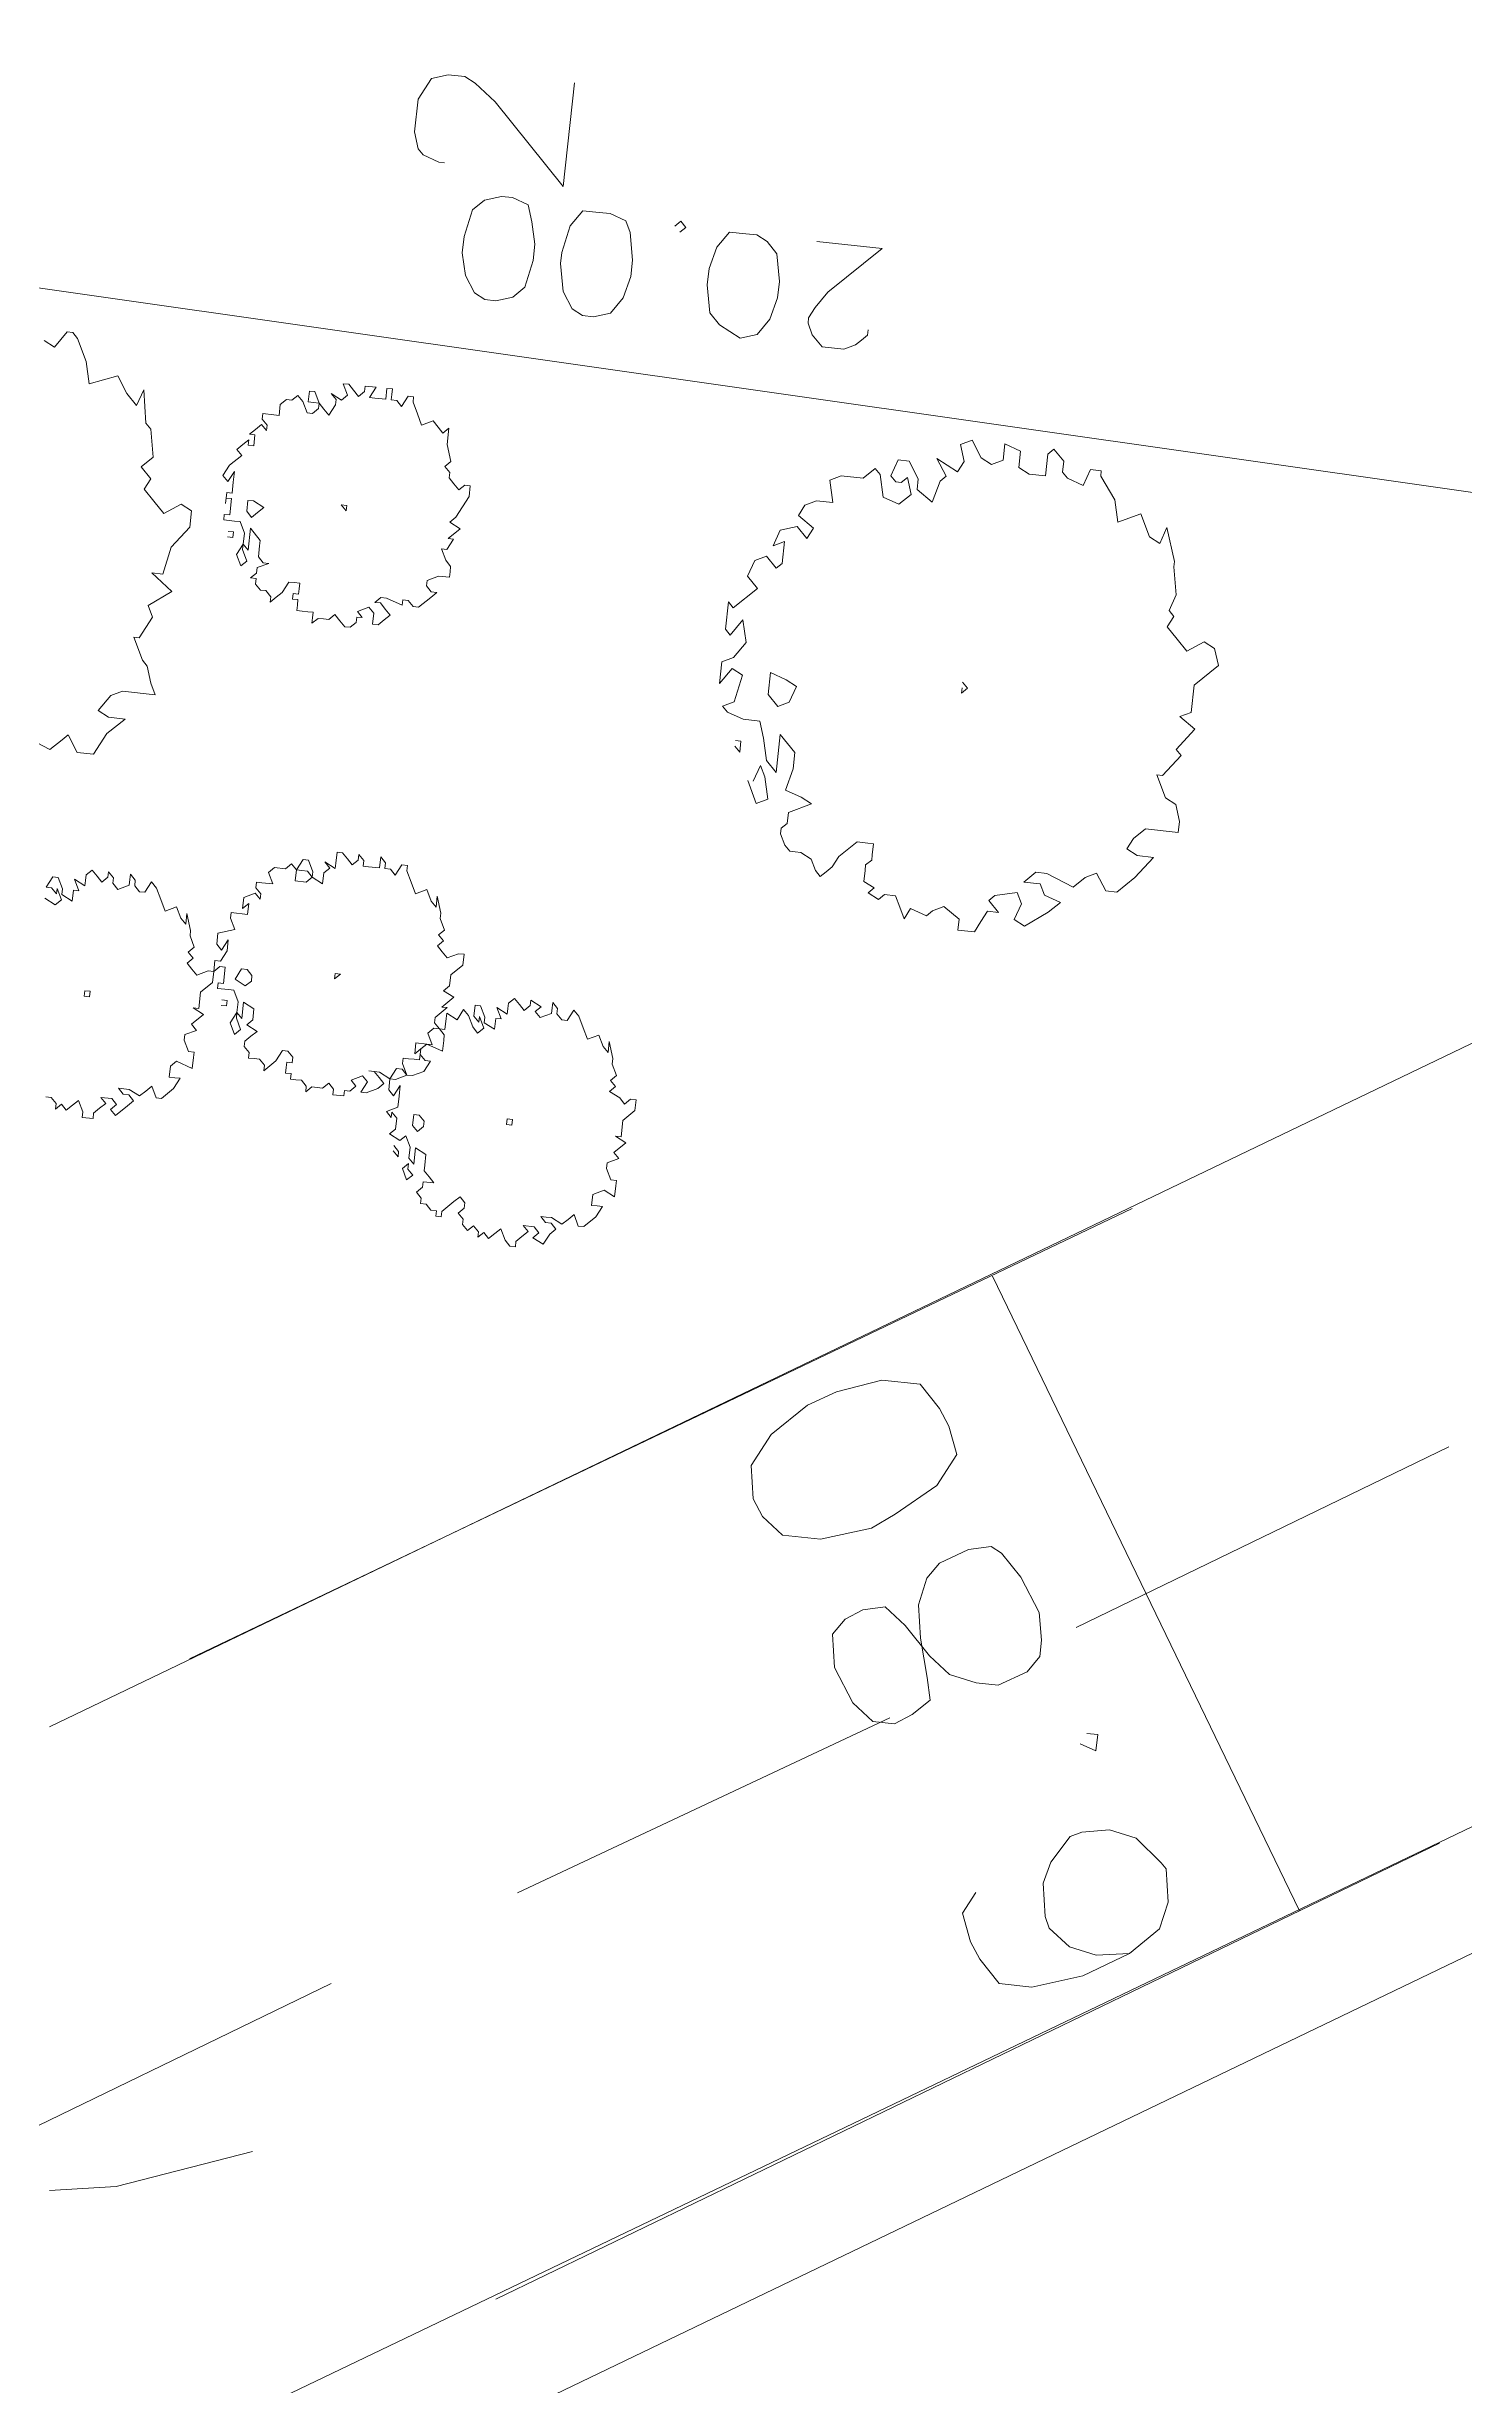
# Model space of a CAD drawing. Header units: metres. Extents: x -977055 to 805873, y -1033982 to 242021.
# Drawn here: x 2520 to 2533.73, y 741.51 to 764.16 of the extents above; entities that cross this region are included whole.
import ezdxf

# ---------------------------------------------------------------- set-up
doc = ezdxf.new("R2010")
doc.units = ezdxf.units.M
for name, color, linetype in [('PDF_acera', 7, 'Continuous'), ('PDF_areas por lote', 7, 'Continuous'), ('PDF_COTAS', 7, 'Continuous'), ('PDF_COTAS CONJUNTO', 7, 'Continuous'), ('PDF_linea de centro', 7, 'Continuous'), ('PDF_LOTES', 7, 'Continuous'), ('PDF_PLANTAS', 7, 'Continuous')]:
    doc.layers.add(name, color=color, linetype=linetype)

# ---------------------------------------------------------------- blocks, each defined once
blk = doc.blocks.new('CALLE')
at = {"layer": 'PDF_acera', "lineweight": 9}
for points in [[(-236.319552, -99.828288), (-218.538432, -128.48976), (-140.386176, -131.156928), (-139.031424, -129.886848), (-137.973024, -98.769888), (-139.243104, -97.415136), (-233.102016, -94.1976)], [(-225.312192, -127.939392), (-242.034912, -100.929024)], [(-242.79696, -101.39472), (-226.031904, -128.405088)]]:
    blk.add_lwpolyline(points, dxfattribs=at)
at = {"layer": 'PDF_areas por lote', "lineweight": 9}
blk.add_lwpolyline([(-223.999776, -101.564064), (-223.999776, -101.521728), (-223.95744, -101.39472), (-223.915104, -101.352384), (-223.788096, -101.310048), (-223.53408, -101.310048), (-223.449408, -101.352384), (-223.364736, -101.39472), (-223.3224, -101.521728), (-223.3224, -101.648736), (-223.364736, -101.733408), (-223.491744, -101.902752), (-224.084448, -102.495456), (-223.280064, -102.495456)], dxfattribs=at)
at = {"layer": 'PDF_COTAS', "lineweight": 9}
for points in [[(-225.01584, -102.072096), (-224.973504, -102.199104), (-224.888832, -102.283776), (-224.677152, -102.326112), (-224.550144, -102.326112), (-224.3808, -102.283776), (-224.253792, -102.24144), (-224.211456, -102.114432), (-224.211456, -102.02976), (-224.253792, -101.902752), (-224.338464, -101.81808), (-224.550144, -101.775744), (-224.677152, -101.775744), (-224.846496, -101.81808), (-224.973504, -101.902752), (-225.01584, -101.987424)], [(-225.058176, -102.834144), (-225.01584, -102.961152), (-224.888832, -103.045824), (-224.719488, -103.08816), (-224.59248, -103.08816), (-224.3808, -103.045824), (-224.296128, -103.003488), (-224.253792, -102.87648), (-224.253792, -102.791808), (-224.253792, -102.6648), (-224.3808, -102.580128), (-224.59248, -102.537792), (-224.677152, -102.537792), (-224.888832, -102.580128), (-225.01584, -102.6648), (-225.058176, -102.749472)], [(-225.100512, -103.977216), (-225.058176, -104.104224), (-224.931168, -104.188896), (-224.761824, -104.231232), (-224.634816, -104.231232), (-224.423136, -104.188896), (-224.338464, -104.104224), (-224.296128, -104.019552), (-224.296128, -103.93488), (-224.296128, -103.807872), (-224.423136, -103.7232), (-224.59248, -103.680864), (-224.719488, -103.680864), (-224.931168, -103.7232), (-225.01584, -103.807872), (-225.058176, -103.892544)]]:
    blk.add_lwpolyline(points, close=True, dxfattribs=at)
for points in [[(-224.338464, -103.426848), (-224.296128, -103.469184), (-224.253792, -103.426848), (-224.296128, -103.384512)], [(-224.931168, -104.950944), (-224.973504, -104.950944), (-225.01584, -104.908608), (-225.058176, -104.866272), (-225.100512, -104.7816), (-225.100512, -104.612256), (-225.058176, -104.56992), (-225.01584, -104.527584), (-224.931168, -104.485248), (-224.888832, -104.485248), (-224.80416, -104.527584), (-224.677152, -104.612256), (-224.296128, -104.99328), (-224.296128, -104.485248)]]:
    blk.add_lwpolyline(points, dxfattribs=at)
at = {"layer": 'PDF_COTAS CONJUNTO', "lineweight": 9}
for points in [[(-235.684512, -100.844352), (-231.450912, -107.702784)], [(-240.341472, -103.7232), (-236.065536, -110.581632)], [(-232.085952, -106.68672), (-236.700576, -109.565568)]]:
    blk.add_lwpolyline(points, dxfattribs=at)
at = {"layer": 'PDF_COTAS CONJUNTO', "lineweight": 20}
for points in [[(-234.11808, -105.120288), (-234.245088, -105.289632), (-234.245088, -105.585984), (-234.11808, -105.967008), (-233.991072, -106.136352), (-233.737056, -106.432704), (-233.48304, -106.559712), (-233.27136, -106.47504), (-233.144352, -106.390368), (-232.975008, -106.221024), (-232.975008, -105.924672), (-233.102016, -105.585984), (-233.229024, -105.374304), (-233.48304, -105.120288), (-233.737056, -104.99328), (-233.991072, -105.035616)], [(-235.472832, -105.967008), (-235.59984, -106.136352), (-235.59984, -106.305696), (-235.515168, -106.432704), (-235.38816, -106.559712), (-235.218816, -106.517376), (-234.922464, -106.432704), (-234.668448, -106.390368), (-234.456768, -106.432704), (-234.32976, -106.517376), (-234.202752, -106.729056), (-234.160416, -106.8984), (-234.202752, -106.983072), (-234.372096, -107.152416), (-234.626112, -107.32176), (-234.837792, -107.364096), (-234.9648, -107.364096), (-235.091808, -107.279424), (-235.218816, -107.067744), (-235.218816, -106.8984), (-235.17648, -106.68672), (-235.049472, -106.517376), (-234.837792, -106.305696), (-234.710784, -106.136352), (-234.75312, -105.967008), (-234.837792, -105.84), (-234.9648, -105.755328), (-235.218816, -105.797664)]]:
    blk.add_lwpolyline(points, close=True, dxfattribs=at)
for points in [[(-236.827584, -107.067744), (-236.996928, -106.983072), (-237.208608, -107.067744), (-237.335616, -107.152416), (-237.50496, -107.32176), (-237.50496, -107.575776), (-237.377952, -107.9568), (-237.166272, -108.295488), (-236.954592, -108.507168), (-236.742912, -108.549504), (-236.488896, -108.507168), (-236.44656, -108.464832), (-236.277216, -108.253152), (-236.23488, -108.041472), (-236.277216, -107.829792), (-236.319552, -107.74512), (-236.531232, -107.618112), (-236.700576, -107.575776), (-236.954592, -107.618112), (-237.039264, -107.660448), (-237.166272, -107.829792), (-237.208608, -108.041472), (-237.166272, -108.295488)], [(-235.59984, -107.74512), (-235.642176, -107.872128), (-235.515168, -107.872128), (-235.515168, -107.787456)]]:
    blk.add_lwpolyline(points, dxfattribs=at)
at = {"layer": 'PDF_linea de centro', "lineweight": 9}
for points in [[(-238.055328, -102.199104), (-239.748768, -99.4896), (-241.10352, -97.457472), (-241.442208, -96.991776)], [(-239.875776, -100.209312), (-239.791104, -100.717344), (-239.41008, -101.733408)], [(-235.557504, -106.26336), (-237.208608, -103.553856)], [(-233.017344, -110.327616), (-234.710784, -107.618112)]]:
    blk.add_lwpolyline(points, dxfattribs=at)
at = {"layer": 'PDF_LOTES', "lineweight": 20}
blk.add_lwpolyline([(-225.735552, -111.34368), (-216.12528, -111.682368), (-215.574912, -95.67936), (-225.185184, -95.383008)], close=True, dxfattribs=at)
at = {"layer": 'PDF_PLANTAS', "lineweight": 9}
for points in [[(-228.741408, -98.812224), (-228.82608, -99.023904), (-228.741408, -99.108576), (-228.699072, -99.150912), (-228.82608, -99.235584), (-228.82608, -99.362592), (-228.656736, -99.447264), (-228.529728, -99.574272), (-228.529728, -99.447264), (-228.487392, -99.362592), (-228.360384, -99.447264), (-228.318048, -99.531936), (-228.318048, -99.785952), (-228.233376, -99.743616), (-228.106368, -99.70128), (-228.064032, -99.658944), (-227.894688, -99.574272), (-227.894688, -99.616608), (-227.725344, -99.70128), (-227.640672, -99.658944), (-227.513664, -99.828288), (-227.386656, -99.658944), (-227.386656, -99.743616), (-227.174976, -99.785952), (-227.005632, -99.91296), (-226.878624, -99.91296), (-226.836288, -99.828288), (-226.92096, -99.70128), (-226.836288, -99.616608), (-226.751616, -99.531936), (-226.666944, -99.574272), (-226.582272, -99.4896), (-226.4976, -99.574272), (-226.28592, -99.531936), (-226.243584, -99.4896), (-225.989568, -99.447264), (-226.116576, -99.404928), (-226.031904, -99.320256), (-225.904896, -99.235584), (-225.989568, -99.023904), (-225.820224, -98.981568), (-225.65088, -98.896896), (-225.608544, -98.85456), (-225.608544, -98.812224), (-225.735552, -98.727552), (-225.693216, -98.64288)], [(-231.493248, -99.27792), (-231.493248, -99.320256), (-231.535584, -99.362592), (-231.57792, -99.362592), (-231.535584, -99.404928), (-231.57792, -99.447264), (-231.535584, -99.4896), (-231.493248, -99.531936), (-231.57792, -99.574272), (-231.620256, -99.574272), (-231.620256, -99.658944), (-231.57792, -99.658944), (-231.535584, -99.70128), (-231.493248, -99.743616), (-231.450912, -99.70128), (-231.450912, -99.785952), (-231.493248, -99.828288), (-231.535584, -99.785952), (-231.57792, -99.828288), (-231.493248, -99.91296), (-231.450912, -99.955296), (-231.408576, -99.91296), (-231.408576, -99.870624), (-231.36624, -99.828288), (-231.36624, -99.91296), (-231.408576, -99.997632), (-231.36624, -100.039968), (-231.323904, -100.082304), (-231.408576, -100.12464), (-231.408576, -100.166976), (-231.323904, -100.251648), (-231.239232, -100.293984), (-231.239232, -100.251648), (-231.239232, -100.209312), (-231.15456, -100.209312), (-231.112224, -100.251648), (-231.15456, -100.378656), (-231.069888, -100.378656), (-231.027552, -100.378656), (-231.027552, -100.33632), (-230.94288, -100.293984), (-230.900544, -100.293984), (-230.858208, -100.378656), (-230.815872, -100.33632), (-230.7312, -100.420992), (-230.688864, -100.33632), (-230.688864, -100.378656), (-230.561856, -100.378656), (-230.477184, -100.463328), (-230.392512, -100.463328), (-230.392512, -100.420992), (-230.434848, -100.33632), (-230.392512, -100.293984), (-230.350176, -100.251648), (-230.30784, -100.293984), (-230.265504, -100.251648), (-230.223168, -100.293984), (-230.138496, -100.251648), (-230.09616, -100.251648), (-229.969152, -100.209312), (-230.053824, -100.209312), (-230.011488, -100.166976), (-229.926816, -100.12464), (-229.969152, -100.039968), (-229.88448, -99.997632), (-229.799808, -99.955296), (-229.757472, -99.91296), (-229.842144, -99.870624), (-229.842144, -99.828288), (-229.799808, -99.785952), (-229.757472, -99.785952), (-229.715136, -99.743616), (-229.757472, -99.743616), (-229.799808, -99.743616), (-229.842144, -99.658944), (-229.799808, -99.616608), (-229.757472, -99.616608), (-229.715136, -99.574272), (-229.757472, -99.574272), (-229.799808, -99.531936), (-229.757472, -99.4896), (-229.715136, -99.447264), (-229.757472, -99.404928), (-229.799808, -99.404928), (-229.842144, -99.404928), (-229.799808, -99.320256), (-229.88448, -99.362592), (-229.88448, -99.320256), (-229.969152, -99.320256), (-229.926816, -99.235584), (-229.88448, -99.235584), (-229.799808, -99.193248), (-229.799808, -99.150912), (-229.88448, -99.108576), (-229.88448, -99.150912), (-229.926816, -99.193248), (-229.88448, -99.193248), (-229.969152, -99.235584), (-230.011488, -99.193248), (-229.969152, -99.108576)], [(-227.047968, -100.209312), (-227.047968, -100.251648), (-227.005632, -100.251648), (-227.005632, -100.209312)], [(-230.646528, -100.548), (-230.646528, -100.590336), (-230.604192, -100.590336), (-230.604192, -100.548)], [(-229.376448, -101.648736), (-229.376448, -101.648736)], [(-231.620256, -101.987424), (-231.662592, -102.02976), (-231.620256, -102.02976), (-231.57792, -101.987424)], [(-228.487392, -104.400576), (-228.656736, -104.485248), (-228.6144, -104.56992), (-228.445056, -104.527584), (-228.360384, -104.485248), (-228.487392, -104.442912)], [(-228.233376, -104.273568), (-228.275712, -104.315904), (-228.19104, -104.315904), (-228.19104, -104.273568)], [(-227.598336, -105.967008), (-227.640672, -105.967008), (-227.598336, -106.009344), (-227.556, -105.967008)]]:
    blk.add_lwpolyline(points, dxfattribs=at)
for points in [[(-230.646528, -99.4896), (-230.688864, -99.4896), (-230.688864, -99.531936), (-230.646528, -99.531936)], [(-225.820224, -101.352384), (-225.777888, -101.352384), (-225.777888, -101.310048), (-225.86256, -101.310048), (-225.86256, -101.225376), (-225.86256, -101.18304), (-225.777888, -101.225376), (-225.777888, -101.140704), (-225.820224, -101.140704), (-225.86256, -101.098368), (-225.820224, -101.056032), (-225.777888, -101.013696), (-225.777888, -100.97136), (-225.86256, -101.013696), (-225.904896, -100.97136), (-225.86256, -100.886688), (-225.904896, -100.929024), (-225.947232, -100.929024), (-226.031904, -100.886688), (-225.989568, -100.844352), (-225.947232, -100.802016), (-225.86256, -100.75968), (-225.86256, -100.717344), (-225.947232, -100.717344), (-225.947232, -100.75968), (-225.947232, -100.802016), (-225.989568, -100.802016), (-226.031904, -100.75968), (-226.031904, -100.717344), (-225.947232, -100.675008), (-225.904896, -100.632672), (-225.947232, -100.590336), (-225.947232, -100.548), (-225.989568, -100.505664), (-226.07424, -100.505664), (-226.07424, -100.463328), (-226.07424, -100.378656), (-226.116576, -100.378656), (-226.158912, -100.420992), (-226.201248, -100.420992), (-226.158912, -100.378656), (-226.201248, -100.33632), (-226.243584, -100.293984), (-226.243584, -100.33632), (-226.328256, -100.33632), (-226.328256, -100.293984), (-226.28592, -100.293984), (-226.328256, -100.251648), (-226.370592, -100.209312), (-226.412928, -100.251648), (-226.4976, -100.166976), (-226.582272, -100.12464), (-226.624608, -100.166976), (-226.539936, -100.209312), (-226.624608, -100.209312), (-226.70928, -100.209312), (-226.70928, -100.166976), (-226.793952, -100.166976), (-226.751616, -100.166976), (-226.751616, -100.209312), (-226.878624, -100.209312), (-226.878624, -100.166976), (-226.92096, -100.166976), (-226.92096, -100.251648), (-226.92096, -100.293984), (-227.005632, -100.33632), (-227.090304, -100.33632), (-227.13264, -100.378656), (-226.963296, -100.378656), (-227.047968, -100.463328), (-227.090304, -100.463328), (-227.174976, -100.463328), (-227.217312, -100.505664), (-227.217312, -100.548), (-227.259648, -100.463328), (-227.301984, -100.463328), (-227.34432, -100.420992), (-227.34432, -100.463328), (-227.386656, -100.463328), (-227.428992, -100.505664), (-227.428992, -100.548), (-227.471328, -100.590336), (-227.513664, -100.590336), (-227.471328, -100.632672), (-227.428992, -100.675008), (-227.34432, -100.717344), (-227.34432, -100.75968), (-227.34432, -100.802016), (-227.386656, -100.802016), (-227.428992, -100.802016), (-227.428992, -100.75968), (-227.471328, -100.75968), (-227.471328, -100.802016), (-227.513664, -100.802016), (-227.556, -100.802016), (-227.556, -100.844352), (-227.556, -100.886688), (-227.556, -100.929024), (-227.598336, -100.929024), (-227.640672, -100.929024), (-227.598336, -100.97136), (-227.598336, -101.013696), (-227.598336, -101.056032), (-227.556, -101.098368), (-227.598336, -101.140704), (-227.640672, -101.18304), (-227.640672, -101.225376), (-227.598336, -101.267712), (-227.556, -101.267712), (-227.556, -101.310048), (-227.513664, -101.267712), (-227.471328, -101.352384), (-227.513664, -101.39472), (-227.598336, -101.39472), (-227.598336, -101.437056), (-227.556, -101.479392), (-227.513664, -101.521728), (-227.471328, -101.479392), (-227.428992, -101.437056), (-227.428992, -101.39472), (-227.386656, -101.437056), (-227.386656, -101.479392), (-227.428992, -101.6064), (-227.386656, -101.6064), (-227.386656, -101.648736), (-227.428992, -101.691072), (-227.428992, -101.733408), (-227.34432, -101.81808), (-227.301984, -101.860416), (-227.301984, -101.81808), (-227.259648, -101.775744), (-227.217312, -101.775744), (-227.174976, -101.860416), (-227.174976, -101.945088), (-227.13264, -101.945088), (-227.090304, -101.945088), (-227.047968, -101.902752), (-226.963296, -101.860416), (-226.963296, -101.902752), (-226.878624, -101.945088), (-226.878624, -101.902752), (-226.793952, -101.987424), (-226.751616, -101.902752), (-226.70928, -101.945088), (-226.624608, -101.987424), (-226.539936, -102.02976), (-226.455264, -102.02976), (-226.455264, -101.987424), (-226.4976, -101.945088), (-226.455264, -101.902752), (-226.412928, -101.860416), (-226.370592, -101.860416), (-226.328256, -101.81808), (-226.28592, -101.860416), (-226.158912, -101.81808), (-226.031904, -101.81808), (-226.07424, -101.775744), (-226.031904, -101.733408), (-225.989568, -101.691072), (-226.031904, -101.6064), (-225.947232, -101.564064), (-225.86256, -101.521728), (-225.820224, -101.521728), (-225.820224, -101.479392), (-225.904896, -101.437056), (-225.86256, -101.39472), (-225.86256, -101.352384)], [(-229.418784, -101.691072), (-229.376448, -101.648736), (-229.46112, -101.648736), (-229.46112, -101.564064), (-229.46112, -101.521728), (-229.418784, -101.521728), (-229.376448, -101.479392), (-229.418784, -101.479392), (-229.46112, -101.437056), (-229.418784, -101.39472), (-229.376448, -101.352384), (-229.376448, -101.310048), (-229.46112, -101.310048), (-229.503456, -101.310048), (-229.46112, -101.225376), (-229.503456, -101.267712), (-229.545792, -101.225376), (-229.630464, -101.225376), (-229.588128, -101.140704), (-229.545792, -101.140704), (-229.46112, -101.098368), (-229.46112, -101.056032), (-229.545792, -101.013696), (-229.545792, -101.056032), (-229.545792, -101.098368), (-229.588128, -101.140704), (-229.630464, -101.098368), (-229.630464, -101.013696), (-229.545792, -101.013696), (-229.503456, -100.97136), (-229.545792, -100.929024), (-229.545792, -100.844352), (-229.588128, -100.802016), (-229.6728, -100.844352), (-229.6728, -100.75968), (-229.6728, -100.717344), (-229.715136, -100.717344), (-229.757472, -100.75968), (-229.799808, -100.75968), (-229.757472, -100.717344), (-229.799808, -100.632672), (-229.88448, -100.632672), (-229.842144, -100.675008), (-229.926816, -100.675008), (-229.926816, -100.632672), (-229.926816, -100.590336), (-229.926816, -100.548), (-229.969152, -100.548), (-230.053824, -100.590336), (-230.09616, -100.463328), (-230.180832, -100.463328), (-230.223168, -100.505664), (-230.138496, -100.548), (-230.223168, -100.548), (-230.30784, -100.505664), (-230.30784, -100.463328), (-230.392512, -100.463328), (-230.350176, -100.505664), (-230.350176, -100.548), (-230.477184, -100.548), (-230.477184, -100.505664), (-230.51952, -100.505664), (-230.51952, -100.590336), (-230.51952, -100.632672), (-230.604192, -100.675008), (-230.688864, -100.675008), (-230.7312, -100.717344), (-230.604192, -100.717344), (-230.646528, -100.802016), (-230.7312, -100.802016), (-230.773536, -100.75968), (-230.815872, -100.844352), (-230.858208, -100.802016), (-230.900544, -100.75968), (-230.94288, -100.75968), (-230.985216, -100.802016), (-231.027552, -100.802016), (-231.027552, -100.844352), (-231.027552, -100.886688), (-231.069888, -100.929024), (-231.112224, -100.929024), (-231.069888, -100.97136), (-231.027552, -101.013696), (-230.94288, -101.056032), (-230.94288, -101.098368), (-230.985216, -101.140704), (-231.027552, -101.140704), (-231.027552, -101.098368), (-231.069888, -101.098368), (-231.112224, -101.098368), (-231.112224, -101.140704), (-231.15456, -101.140704), (-231.15456, -101.18304), (-231.15456, -101.225376), (-231.196896, -101.267712), (-231.239232, -101.267712), (-231.196896, -101.310048), (-231.196896, -101.352384), (-231.196896, -101.39472), (-231.15456, -101.437056), (-231.196896, -101.479392), (-231.239232, -101.479392), (-231.239232, -101.564064), (-231.196896, -101.564064), (-231.196896, -101.6064), (-231.15456, -101.648736), (-231.112224, -101.6064), (-231.069888, -101.691072), (-231.112224, -101.733408), (-231.196896, -101.691072), (-231.196896, -101.733408), (-231.15456, -101.81808), (-231.112224, -101.860416), (-231.069888, -101.81808), (-231.027552, -101.775744), (-231.027552, -101.733408), (-231.027552, -101.775744), (-231.027552, -101.81808), (-231.069888, -101.902752), (-230.985216, -101.945088), (-230.985216, -101.987424), (-231.027552, -102.02976), (-231.027552, -102.072096), (-230.985216, -102.156768), (-230.900544, -102.199104), (-230.900544, -102.156768), (-230.858208, -102.114432), (-230.815872, -102.114432), (-230.773536, -102.156768), (-230.815872, -102.283776), (-230.7312, -102.283776), (-230.688864, -102.283776), (-230.646528, -102.24144), (-230.604192, -102.199104), (-230.561856, -102.199104), (-230.477184, -102.283776), (-230.477184, -102.24144), (-230.392512, -102.326112), (-230.350176, -102.24144), (-230.30784, -102.283776), (-230.223168, -102.283776), (-230.138496, -102.368448), (-230.053824, -102.368448), (-230.053824, -102.326112), (-230.09616, -102.24144), (-230.053824, -102.199104), (-230.011488, -102.156768), (-229.969152, -102.199104), (-229.926816, -102.156768), (-229.88448, -102.199104), (-229.799808, -102.156768), (-229.757472, -102.156768), (-229.630464, -102.114432), (-229.715136, -102.114432), (-229.6728, -102.072096), (-229.588128, -102.02976), (-229.630464, -101.945088), (-229.545792, -101.902752), (-229.46112, -101.860416), (-229.418784, -101.860416), (-229.418784, -101.81808), (-229.503456, -101.775744), (-229.46112, -101.733408), (-229.46112, -101.691072)], [(-227.174976, -100.293984), (-227.259648, -100.33632), (-227.217312, -100.378656), (-227.13264, -100.33632), (-227.090304, -100.33632)], [(-226.751616, -100.33632), (-226.836288, -100.33632), (-226.878624, -100.378656), (-226.836288, -100.420992), (-226.793952, -100.463328), (-226.751616, -100.378656)], [(-230.773536, -100.632672), (-230.858208, -100.675008), (-230.815872, -100.717344), (-230.7312, -100.675008), (-230.688864, -100.675008)], [(-230.350176, -100.675008), (-230.434848, -100.632672), (-230.477184, -100.717344), (-230.434848, -100.75968), (-230.392512, -100.75968), (-230.350176, -100.717344)], [(-226.70928, -101.056032), (-226.751616, -101.098368), (-226.70928, -101.098368)], [(-230.30784, -101.39472), (-230.350176, -101.39472), (-230.30784, -101.437056)], [(-230.392512, -103.130496), (-230.350176, -103.08816), (-230.392512, -103.08816), (-230.434848, -103.08816), (-230.477184, -103.003488), (-230.434848, -102.961152), (-230.392512, -103.003488), (-230.350176, -102.918816), (-230.392512, -102.918816), (-230.434848, -102.87648), (-230.392512, -102.834144), (-230.350176, -102.791808), (-230.392512, -102.749472), (-230.434848, -102.749472), (-230.477184, -102.749472), (-230.434848, -102.6648), (-230.51952, -102.707136), (-230.51952, -102.6648), (-230.604192, -102.6648), (-230.561856, -102.580128), (-230.51952, -102.580128), (-230.434848, -102.537792), (-230.434848, -102.495456), (-230.51952, -102.495456), (-230.561856, -102.537792), (-230.51952, -102.537792), (-230.604192, -102.580128), (-230.646528, -102.537792), (-230.604192, -102.495456), (-230.51952, -102.45312), (-230.477184, -102.410784), (-230.561856, -102.368448), (-230.51952, -102.283776), (-230.561856, -102.283776), (-230.646528, -102.283776), (-230.646528, -102.199104), (-230.688864, -102.156768), (-230.773536, -102.199104), (-230.773536, -102.156768), (-230.773536, -102.072096), (-230.858208, -102.072096), (-230.815872, -102.114432), (-230.900544, -102.114432), (-230.900544, -102.072096), (-230.900544, -102.02976), (-230.900544, -101.987424), (-230.94288, -101.987424), (-231.027552, -102.02976), (-231.069888, -101.945088), (-231.069888, -101.902752), (-231.15456, -101.902752), (-231.196896, -101.945088), (-231.112224, -101.987424), (-231.196896, -101.987424), (-231.281568, -101.987424), (-231.323904, -101.902752), (-231.36624, -101.945088), (-231.323904, -101.945088), (-231.36624, -101.987424), (-231.450912, -101.987424), (-231.493248, -101.945088), (-231.535584, -102.02976), (-231.493248, -102.072096), (-231.57792, -102.114432), (-231.662592, -102.114432), (-231.704928, -102.156768), (-231.57792, -102.156768), (-231.620256, -102.24144), (-231.704928, -102.24144), (-231.747264, -102.24144), (-231.7896, -102.283776), (-231.831936, -102.326112), (-231.831936, -102.24144), (-231.874272, -102.24144), (-231.916608, -102.199104), (-231.958944, -102.24144), (-232.00128, -102.24144), (-232.00128, -102.283776), (-232.043616, -102.326112), (-232.043616, -102.368448), (-232.085952, -102.368448), (-232.085952, -102.410784), (-232.043616, -102.410784), (-232.00128, -102.45312), (-231.958944, -102.495456), (-231.916608, -102.537792), (-231.958944, -102.580128), (-232.00128, -102.580128), (-232.043616, -102.537792), (-232.085952, -102.580128), (-232.128288, -102.580128), (-232.170624, -102.622464), (-232.128288, -102.6648), (-232.170624, -102.707136), (-232.21296, -102.707136), (-232.170624, -102.749472), (-232.21296, -102.791808), (-232.170624, -102.834144), (-232.128288, -102.87648), (-232.21296, -102.918816), (-232.255296, -102.961152), (-232.255296, -103.003488), (-232.21296, -103.003488), (-232.170624, -103.045824), (-232.128288, -103.08816), (-232.085952, -103.045824), (-232.085952, -103.130496), (-232.128288, -103.172832), (-232.170624, -103.130496), (-232.21296, -103.215168), (-232.128288, -103.257504), (-232.085952, -103.29984), (-232.043616, -103.257504), (-232.043616, -103.215168), (-232.00128, -103.172832), (-232.00128, -103.215168), (-232.00128, -103.257504), (-232.043616, -103.342176), (-232.00128, -103.384512), (-231.958944, -103.426848), (-232.043616, -103.469184), (-232.043616, -103.51152), (-231.958944, -103.596192), (-231.874272, -103.638528), (-231.874272, -103.596192), (-231.874272, -103.553856), (-231.7896, -103.553856), (-231.747264, -103.638528), (-231.7896, -103.7232), (-231.704928, -103.7232), (-231.662592, -103.7232), (-231.662592, -103.680864), (-231.57792, -103.638528), (-231.535584, -103.638528), (-231.493248, -103.7232), (-231.450912, -103.680864), (-231.36624, -103.765536), (-231.323904, -103.680864), (-231.323904, -103.7232), (-231.196896, -103.7232), (-231.112224, -103.807872), (-231.027552, -103.807872), (-231.027552, -103.765536), (-231.069888, -103.7232), (-231.027552, -103.680864), (-230.985216, -103.596192), (-230.94288, -103.638528), (-230.900544, -103.596192), (-230.858208, -103.638528), (-230.773536, -103.596192), (-230.7312, -103.596192), (-230.604192, -103.553856), (-230.688864, -103.553856), (-230.646528, -103.51152), (-230.561856, -103.469184), (-230.604192, -103.384512), (-230.51952, -103.342176), (-230.434848, -103.29984), (-230.392512, -103.257504), (-230.477184, -103.215168), (-230.477184, -103.172832), (-230.434848, -103.130496)], [(-231.747264, -102.072096), (-231.831936, -102.114432), (-231.7896, -102.156768), (-231.747264, -102.114432), (-231.704928, -102.114432)], [(-231.323904, -102.114432), (-231.408576, -102.114432), (-231.450912, -102.156768), (-231.408576, -102.199104), (-231.36624, -102.199104), (-231.323904, -102.156768)], [(-231.281568, -102.834144), (-231.323904, -102.834144), (-231.323904, -102.87648), (-231.281568, -102.87648)], [(-225.777888, -106.559712), (-225.693216, -106.47504), (-225.735552, -106.432704), (-225.904896, -106.432704), (-225.904896, -106.305696), (-225.86256, -106.221024), (-225.735552, -106.221024), (-225.693216, -106.094016), (-225.820224, -106.094016), (-225.86256, -106.009344), (-225.820224, -105.924672), (-225.693216, -105.84), (-225.735552, -105.755328), (-225.86256, -105.797664), (-225.947232, -105.755328), (-225.86256, -105.585984), (-225.989568, -105.670656), (-226.031904, -105.62832), (-226.201248, -105.585984), (-226.116576, -105.458976), (-226.031904, -105.458976), (-225.904896, -105.374304), (-225.904896, -105.289632), (-226.031904, -105.247296), (-226.07424, -105.289632), (-226.07424, -105.331968), (-226.031904, -105.374304), (-226.158912, -105.41664), (-226.243584, -105.331968), (-226.201248, -105.20496), (-226.031904, -105.162624), (-225.989568, -105.120288), (-226.07424, -105.035616), (-226.07424, -104.866272), (-226.116576, -104.7816), (-226.28592, -104.823936), (-226.28592, -104.696928), (-226.328256, -104.612256), (-226.412928, -104.56992), (-226.4976, -104.696928), (-226.582272, -104.654592), (-226.4976, -104.56992), (-226.539936, -104.442912), (-226.666944, -104.400576), (-226.624608, -104.485248), (-226.793952, -104.485248), (-226.836288, -104.442912), (-226.751616, -104.35824), (-226.793952, -104.273568), (-226.92096, -104.231232), (-227.005632, -104.315904), (-227.174976, -104.14656), (-227.13264, -104.104224), (-227.34432, -104.104224), (-227.386656, -104.14656), (-227.259648, -104.231232), (-227.428992, -104.273568), (-227.556, -104.188896), (-227.598336, -104.104224), (-227.76768, -104.104224), (-227.640672, -104.188896), (-227.683008, -104.273568), (-227.894688, -104.231232), (-227.937024, -104.14656), (-227.97936, -104.188896), (-228.021696, -104.315904), (-228.021696, -104.442912), (-228.148704, -104.485248), (-228.318048, -104.527584), (-228.40272, -104.612256), (-228.106368, -104.612256), (-228.233376, -104.739264), (-228.360384, -104.739264), (-228.529728, -104.696928), (-228.572064, -104.823936), (-228.6144, -104.908608), (-228.699072, -104.739264), (-228.783744, -104.739264), (-228.82608, -104.696928), (-228.868416, -104.696928), (-228.953088, -104.739264), (-228.995424, -104.7816), (-228.995424, -104.823936), (-228.995424, -104.866272), (-229.03776, -104.950944), (-229.122432, -104.99328), (-229.164768, -105.035616), (-229.122432, -105.077952), (-229.080096, -105.120288), (-228.995424, -105.162624), (-228.868416, -105.289632), (-228.868416, -105.374304), (-228.868416, -105.41664), (-228.953088, -105.41664), (-228.995424, -105.41664), (-229.03776, -105.374304), (-229.080096, -105.374304), (-229.164768, -105.374304), (-229.207104, -105.458976), (-229.24944, -105.41664), (-229.291776, -105.501312), (-229.24944, -105.543648), (-229.24944, -105.62832), (-229.334112, -105.670656), (-229.418784, -105.712992), (-229.334112, -105.755328), (-229.376448, -105.882336), (-229.334112, -105.924672), (-229.291776, -106.009344), (-229.376448, -106.136352), (-229.46112, -106.136352), (-229.46112, -106.26336), (-229.376448, -106.305696), (-229.291776, -106.348032), (-229.291776, -106.432704), (-229.207104, -106.348032), (-229.164768, -106.390368), (-229.122432, -106.559712), (-229.207104, -106.602048), (-229.334112, -106.559712), (-229.376448, -106.644384), (-229.24944, -106.813728), (-229.164768, -106.8984), (-229.122432, -106.771392), (-229.03776, -106.729056), (-229.03776, -106.602048), (-228.953088, -106.68672), (-228.953088, -106.771392), (-229.03776, -106.983072), (-228.953088, -107.067744), (-228.910752, -107.152416), (-229.03776, -107.237088), (-229.03776, -107.32176), (-228.910752, -107.448768), (-228.741408, -107.575776), (-228.741408, -107.448768), (-228.699072, -107.364096), (-228.6144, -107.406432), (-228.529728, -107.491104), (-228.529728, -107.74512), (-228.445056, -107.74512), (-228.318048, -107.702784), (-228.275712, -107.618112), (-228.106368, -107.53344), (-228.106368, -107.575776), (-227.937024, -107.702784), (-227.894688, -107.660448), (-227.725344, -107.787456), (-227.640672, -107.660448), (-227.598336, -107.74512), (-227.386656, -107.74512), (-227.217312, -107.914464), (-227.090304, -107.872128), (-227.047968, -107.787456), (-227.13264, -107.660448), (-227.047968, -107.575776), (-226.963296, -107.491104), (-226.878624, -107.53344), (-226.836288, -107.491104), (-226.70928, -107.53344), (-226.4976, -107.491104), (-226.455264, -107.491104), (-226.201248, -107.406432), (-226.328256, -107.364096), (-226.28592, -107.279424), (-226.116576, -107.194752), (-226.201248, -107.025408), (-226.031904, -106.983072), (-225.86256, -106.856064), (-225.820224, -106.856064), (-225.820224, -106.771392), (-225.947232, -106.729056), (-225.904896, -106.602048), (-225.86256, -106.559712)], [(-227.640672, -104.485248), (-227.810016, -104.485248), (-227.894688, -104.56992), (-227.852352, -104.654592), (-227.725344, -104.696928), (-227.683008, -104.612256)]]:
    blk.add_lwpolyline(points, close=True, dxfattribs=at)

msp = doc.modelspace()

# ---------------------------------------------------------------- block references
at = {"xscale": 1.255773352820658, "yscale": 1.255773352820658, "zscale": 1.255773352820658, "rotation": 83.85573648860341}
msp.add_blockref('CALLE', (2427.15058, 1056.36283, 1015.371), dxfattribs=at)

doc.saveas('drawing.dxf')
